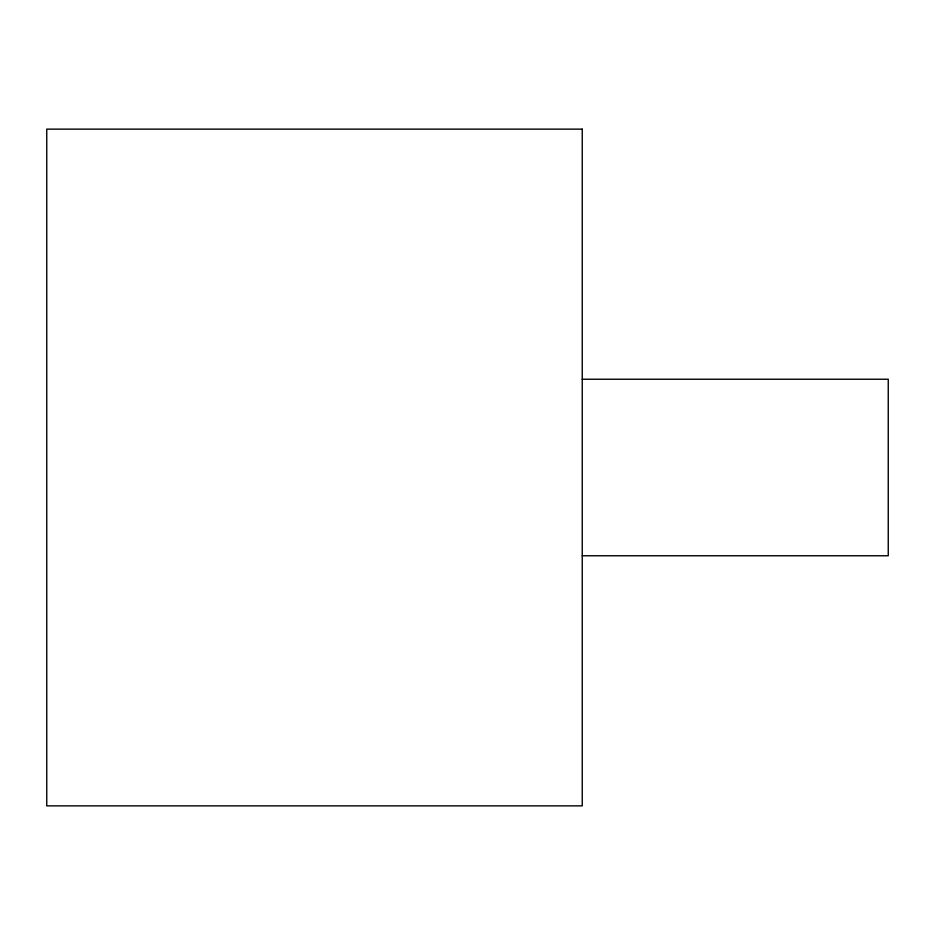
<?xml version="1.0" encoding="UTF-8"?>
<svg xmlns="http://www.w3.org/2000/svg" width="935" height="935" viewBox="0 0 935 935"><rect width="100%" height="100%" fill="white"/><g stroke="black" fill="none" stroke-linecap="round" stroke-linejoin="round"><path stroke-width="1.4" d="M582.248 379.236L888.25 379.236L888.25 555.764L582.248 555.764M582.248 129.135L46.75 129.135L46.75 805.865L582.248 805.865L582.248 129.135"/></g></svg>
